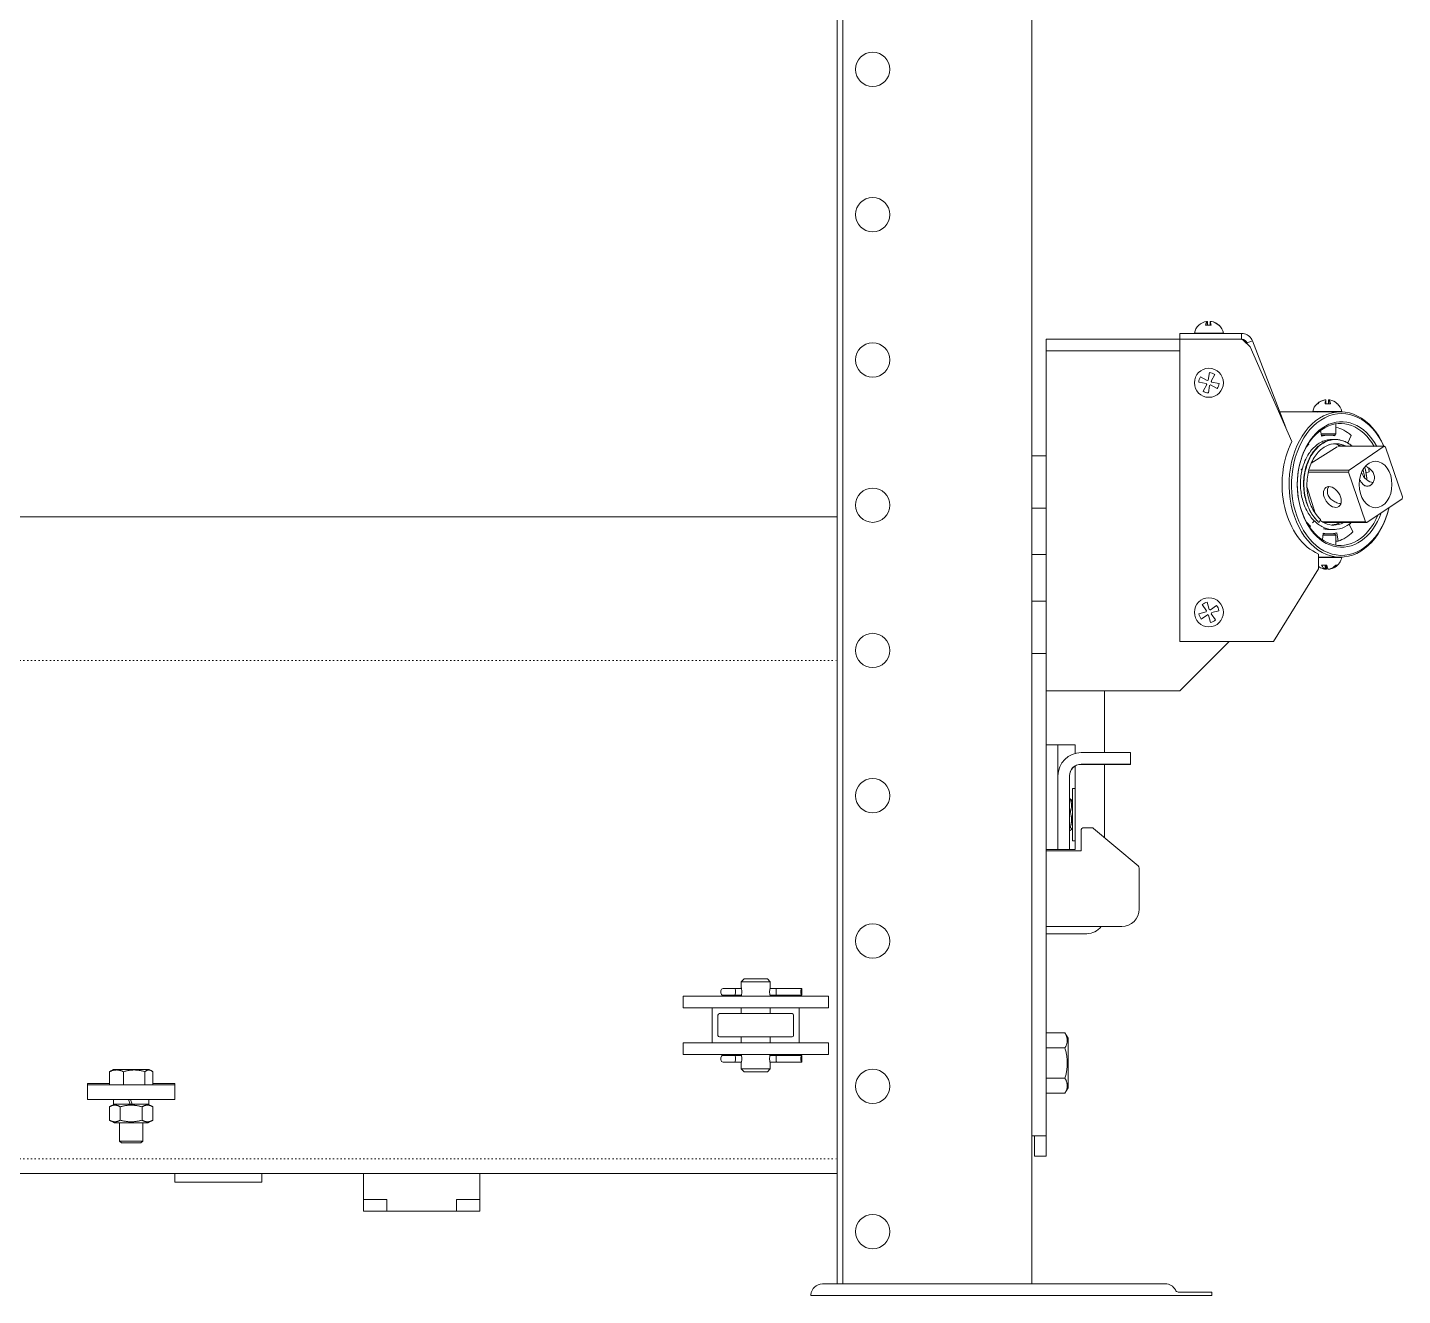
# Model space of a CAD drawing. Header units: millimetres. Extents: x -380 to 34475, y -4 to 3612.
# Drawn here: x 12581.6 to 13054.9, y -4 to 432.4 of the extents above; entities that cross this region are included whole.
import ezdxf

# ---------------------------------------------------------------- set-up
doc = ezdxf.new("R2010")
doc.units = ezdxf.units.MM
doc.header["$LTSCALE"] = 0.5
doc.linetypes.add('ACAD_ISO07W100', pattern=[0.12, 0, -0.12])
doc.layers.add('Видимый контур (ГОСТ)', color=7, linetype='Continuous', lineweight=0)

# ---------------------------------------------------------------- blocks, each defined once
blk = doc.blocks.new('*U34')
at = {"layer": 'Видимый контур (ГОСТ)'}
blk.add_line((735, 0), (735, 2000), dxfattribs=at)
blk.add_lwpolyline([(800, 0), (733, 0), (733, 2000), (800, 2000)], close=True, dxfattribs=at)
for centre in [(745.25, 418), (745.25, 368), (745.25, 318), (745.25, 268), (745.25, 218), (745.25, 168), (745.25, 118), (745.25, 68), (745.25, 18)]:
    blk.add_circle(centre, 5.9, dxfattribs=at)
blk = doc.blocks.new('*U57')
at = {"layer": 'Видимый контур (ГОСТ)'}
for p, q in [((743, 0), (743, 0.23)), ((743, 0), (881, 0)), ((865, 4), (747, 4)), ((869.46, 1.2), (881.01, 1.2)), ((881.01, 0), (881.01, 1.2))]:
    blk.add_line(p, q, dxfattribs=at)
for centre, radius, start, end in [((747, 0), 4, 90, 176.6954), ((865, 0), 4, 29.3043, 90), ((869.46, 2.2), 1, 193.8724, 270)]:
    blk.add_arc(centre, radius, start, end, dxfattribs=at)
blk = doc.blocks.new('*U45')
at = {"layer": 'Видимый контур (ГОСТ)'}
for p, q in [((872.25, 284.13), (851, 284.13)), ((851, 282.13), (851, 284.13)), ((856, 284.24), (866, 284.24)), ((856, 284.24), (856, 284.13)), ((857.5, 286.94), (857.57, 286.94)), ((859.8, 286.94), (861.72, 286.94)), ((860.43, 288.24), (860.15, 288.24)), ((860.43, 288.24), (860.43, 286.94)), ((860.55, 288.24), (860.43, 288.24)), ((860.55, 288.24), (860.55, 286.94)), ((861.77, 288.24), (861.45, 288.24)), ((861.45, 288.24), (861.45, 286.94)), ((861.85, 288.24), (861.77, 288.24)), ((861.85, 288.24), (861.85, 288.23)), ((864.29, 286.94), (864.5, 286.94)), ((866, 284.24), (866, 284.13)), ((872.25, 282.13), (872.25, 284.13)), ((805, 282.13), (813, 282.13)), ((805, 282.13), (805, 278.13)), ((813, 282.13), (851, 282.13)), ((851, 282.13), (872.34, 282.13)), ((851, 178.13), (851, 282.13)), ((874.38, 280.95), (874.12, 280.85)), ((874.12, 280.85), (874.28, 280.43)), ((875.99, 281.57), (874.38, 280.95)), ((875.17, 279.48), (889.58, 246.87)), ((887.45, 251.69), (875.99, 281.57)), ((805, 161.13), (805, 278.13)), ((813, 278.13), (805, 278.13)), ((813, 278.13), (805, 278.13)), ((813, 278.13), (851, 278.13)), ((813, 278.13), (851, 278.13)), ((860.78, 268.07), (861.19, 270.63)), ((863.01, 270), (861.75, 267.73)), ((860.06, 266.92), (857.51, 267.33)), ((858.13, 269.14), (860.4, 267.88)), ((858.99, 264.27), (860.25, 266.53)), ((861.22, 266.2), (860.81, 263.64)), ((863.87, 265.12), (861.6, 266.38)), ((861.94, 267.35), (864.49, 266.94)), ((900.9, 261.24), (900.9, 261.23)), ((900.96, 261.24), (900.9, 261.24)), ((901.28, 261.24), (900.96, 261.24)), ((901.28, 261.24), (901.28, 259.94)), ((902.3, 261.24), (902.2, 261.24)), ((902.2, 261.24), (902.2, 259.94)), ((902.59, 261.24), (902.3, 261.24)), ((902.3, 261.24), (902.3, 259.94)), ((896.74, 257.13), (885.36, 257.13)), ((896.74, 257.24), (906.74, 257.24)), ((896.74, 257.24), (896.74, 257.13)), ((896.74, 257.13), (905.28, 257.13)), ((898.24, 259.94), (898.44, 259.94)), ((900.99, 259.94), (902.9, 259.94)), ((905.16, 259.94), (905.24, 259.94)), ((906.27, 257.13), (905.28, 257.13)), ((906.27, 257.13), (906.74, 257.13)), ((906.74, 257.24), (906.74, 257.13)), ((904.74, 253.02), (904.74, 249.53)), ((895.4, 245.98), (895.27, 246.23)), ((899.44, 250.78), (899.77, 248.73)), ((899.64, 249.53), (904.74, 249.53)), ((904.34, 249.13), (899.7, 249.13)), ((904.34, 249.13), (904.74, 249.53)), ((904.36, 248.9), (904.4, 249.18)), ((909.97, 249), (908.83, 246.47)), ((800, 242), (805, 242)), ((895.1, 245.98), (895.4, 245.98)), ((896.23, 239.48), (905.12, 245.08)), ((905.38, 245.26), (921.36, 245.26)), ((905.4, 245.26), (905.97, 245.61)), ((906.08, 245.57), (906.18, 245.26)), ((921.36, 245.26), (909.25, 237.05)), ((921.36, 245.26), (921.83, 245.02)), ((927.64, 227.89), (921.83, 245.02)), ((892.8, 237.33), (893.15, 237.54)), ((892.97, 236.79), (892.8, 237.33)), ((893.03, 237.05), (892.89, 237.05)), ((909.25, 237.05), (895.38, 237.05)), ((909.08, 236.38), (909.25, 237.05)), ((895.22, 236.38), (909.08, 236.38)), ((909.08, 236.38), (914.89, 219.24)), ((916.18, 236.47), (915.07, 236.12)), ((897.54, 222.28), (894.77, 231.09)), ((915.36, 219.01), (927.47, 227.22)), ((927.64, 227.89), (927.47, 227.22)), ((800, 224), (805, 224)), ((75, 221), (733, 221)), ((895.42, 217.79), (895.92, 217.79)), ((895.72, 217.35), (895.92, 217.79)), ((899.43, 220.1), (898.96, 219.02)), ((914.89, 219.24), (900.12, 219.24)), ((900.54, 219.01), (915.36, 219.01)), ((909.35, 218.29), (910.58, 215.85)), ((915.36, 219.01), (914.89, 219.24)), ((900.38, 215.37), (900.11, 213.03)), ((904.74, 214.73), (900.31, 214.73)), ((900.36, 215.13), (904.34, 215.13)), ((904.34, 215.13), (904.74, 214.73)), ((904.74, 211.24), (904.74, 214.73)), ((905.44, 212.61), (904.98, 215.54)), ((904.74, 212.61), (905.44, 212.61)), ((805, 208), (800, 208)), ((898.75, 208.2), (898.75, 203.13)), ((905.28, 207.13), (898.75, 207.13)), ((906.74, 207.03), (898.75, 207.03)), ((901.63, 204.32), (899.8, 204.32)), ((901.01, 203.02), (901.01, 204.32)), ((901.12, 203.02), (901.12, 204.32)), ((901.51, 203.02), (901.51, 204.32)), ((905.24, 204.32), (904.66, 204.32)), ((906.27, 207.13), (905.28, 207.13)), ((906.74, 207.13), (906.27, 207.13)), ((906.74, 207.03), (906.74, 207.13)), ((898.75, 203.13), (883.19, 178.13)), ((900.81, 203.02), (901.01, 203.02)), ((901.12, 203.02), (901.51, 203.02)), ((901.98, 203.02), (902.36, 203.02)), ((902.48, 203.02), (902.48, 203.05)), ((902.48, 203.02), (902.67, 203.02)), ((902.67, 203.02), (902.67, 203.1)), ((800, 192), (805, 192)), ((860.19, 188.65), (858.7, 190.77)), ((860.44, 191.59), (861.12, 189.08)), ((861.52, 188.94), (863.64, 190.43)), ((857.55, 187.57), (860.05, 188.25)), ((860.48, 187.32), (858.36, 185.83)), ((861.56, 184.68), (860.88, 187.18)), ((861.81, 187.61), (863.3, 185.49)), ((864.45, 188.69), (861.95, 188.02)), ((868, 178.13), (851, 161.13)), ((872.34, 178.13), (851, 178.13)), ((872.34, 178.13), (875.17, 178.13)), ((883.19, 178.13), (875.17, 178.13)), ((800, 174), (805, 174)), ((805, 161.13), (805, 14)), ((805, 161.13), (813, 161.13)), ((851, 161.13), (813, 161.13)), ((825, 161.13), (825, 139.86)), ((813, 142.5), (805, 142.5)), ((809, 142.5), (809, 131.86)), ((813, 142.5), (815, 142.5)), ((815, 142.5), (815, 139.61)), ((834, 139.86), (817, 139.86)), ((834, 135.8), (834, 139.86)), ((815, 135.26), (815, 106.5)), ((834, 135.86), (817, 135.86)), ((834, 135.8), (817, 135.8)), ((825, 135.8), (825, 110.64)), ((809, 131.86), (809, 109.86)), ((813, 131.86), (813, 109.86)), ((813.26, 123.91), (813, 123.91)), ((814, 123), (813.67, 123.57)), ((814, 109.5), (814, 127.5)), ((815, 127.5), (814, 127.5)), ((813.26, 119.46), (813, 119.46)), ((813.26, 114.05), (813, 114.05)), ((814, 114), (813.67, 113.43)), ((818, 114), (820.64, 114)), ((821.28, 113.77), (836.64, 100.87)), ((809, 106.85), (809, 109.86)), ((813.26, 113.09), (813, 113.09)), ((813, 109.86), (813, 106.85)), ((815, 109.5), (814, 109.5)), ((817, 106), (817, 113)), ((805, 106.5), (813, 106.5)), ((805, 106), (817, 106)), ((809, 106.85), (809, 106.72)), ((809, 106.72), (809, 106.5)), ((813, 106.85), (813, 106.5)), ((815, 106.5), (813, 106.5)), ((813, 106.5), (813, 106.5)), ((837, 100.11), (837, 86)), ((831, 80), (805, 80)), ((805, 77.5), (813, 77.5)), ((819, 77.5), (813, 77.5)), ((701, 62), (700, 61)), ((701, 62), (709, 62)), ((709, 62), (710, 61)), ((693, 57.16), (693, 57.85)), ((693.81, 58.65), (696.01, 58.65)), ((697.8, 58.65), (696.01, 58.65)), ((700.09, 58.65), (697.8, 58.65)), ((698, 57.16), (698, 57.85)), ((710, 61), (700, 61)), ((700, 59), (700, 61)), ((712.15, 58.65), (709.91, 58.65)), ((710, 59), (710, 61)), ((712, 57.16), (712, 57.85)), ((720.79, 58.65), (712.15, 58.65)), ((720.5, 57.16), (720.5, 57.85)), ((720.88, 58.65), (720.79, 58.65)), ((720.88, 56.35), (720.88, 58.65)), ((680, 56), (680, 52)), ((730, 56), (680, 56)), ((696.01, 56.35), (693.81, 56.35)), ((696.01, 56.35), (697.8, 56.35)), ((697.8, 56.35), (700.09, 56.35)), ((709.91, 56.35), (712.15, 56.35)), ((712.15, 56.35), (720.79, 56.35)), ((720.79, 56.35), (720.88, 56.35)), ((730, 56), (730, 52)), ((730, 52), (680, 52)), ((690, 40), (690, 52)), ((692, 42.5), (692, 49.5)), ((692.5, 50), (717.5, 50)), ((700, 50), (700, 52)), ((710, 50), (710, 52)), ((718, 42.5), (718, 49.5)), ((720, 52), (720, 40)), ((811.44, 43.39), (805, 43.39)), ((812.5, 41.55), (811.44, 43.39)), ((680, 40), (680, 36)), ((730, 40), (680, 40)), ((717.5, 42), (692.5, 42)), ((700, 40), (700, 42)), ((710, 40), (710, 42)), ((730, 40), (730, 36)), ((811.44, 38.2), (805, 38.2)), ((812.5, 41.55), (812.5, 24.45)), ((730, 36), (680, 36)), ((693, 34.16), (693, 34.85)), ((693.81, 35.65), (696.01, 35.65)), ((696.01, 33.35), (693.81, 33.35)), ((697.8, 35.65), (696.01, 35.65)), ((696.01, 33.35), (697.8, 33.35)), ((700.09, 35.65), (697.8, 35.65)), ((697.8, 33.35), (700.09, 33.35)), ((698, 34.16), (698, 34.85)), ((712.15, 35.65), (709.91, 35.65)), ((709.91, 33.35), (712.15, 33.35)), ((712, 34.16), (712, 34.85)), ((720.79, 35.65), (712.15, 35.65)), ((712.15, 33.35), (720.79, 33.35)), ((720.5, 34.16), (720.5, 34.85)), ((720.88, 35.65), (720.79, 35.65)), ((720.79, 33.35), (720.88, 33.35)), ((720.88, 33.35), (720.88, 35.65)), ((482.59, 30.03), (482.59, 25.5)), ((483.83, 30.8), (483.05, 30.35)), ((483.83, 30.8), (496.18, 30.8)), ((487.35, 30.03), (487.35, 25.5)), ((494.75, 30.03), (494.75, 25.5)), ((496.18, 30.8), (496.95, 30.35)), ((497.41, 30.03), (497.41, 25.5)), ((700, 31), (700, 33)), ((700, 31), (710, 31)), ((701, 30), (700, 31)), ((709, 30), (701, 30)), ((709, 30), (710, 31)), ((710, 31), (710, 33)), ((475, 26), (482.59, 26)), ((475, 25.5), (475, 26)), ((475, 25.5), (481, 25.5)), ((475, 25.5), (475, 20.5)), ((499, 25.5), (481, 25.5)), ((497.41, 26), (505, 26)), ((499, 25.5), (505, 25.5)), ((505, 26), (505, 25.5)), ((505, 20.5), (505, 25.5)), ((811.44, 27.8), (805, 27.8)), ((812.5, 24.45), (811.44, 22.61)), ((481, 20.5), (475, 20.5)), ((481, 20.5), (499, 20.5)), ((483.9, 18.9), (483.9, 20.5)), ((489.1, 20.5), (489.68, 18.9)), ((490.32, 18.9), (489.74, 20.5)), ((496.1, 18.9), (496.1, 20.5)), ((505, 20.5), (499, 20.5)), ((811.44, 22.61), (805, 22.61)), ((484.15, 18.9), (482.49, 17.94)), ((482.49, 13.36), (482.49, 17.94)), ((483.9, 18.9), (489.68, 18.9)), ((486.25, 13.36), (486.25, 17.94)), ((490.32, 18.9), (489.68, 18.9)), ((490.32, 18.9), (496.1, 18.9)), ((493.75, 13.36), (493.75, 17.94)), ((495.85, 18.9), (497.51, 17.94)), ((497.51, 13.36), (497.51, 17.94)), ((484.15, 12.4), (482.49, 13.36)), ((484.15, 12.4), (495.85, 12.4)), ((486, 12.4), (486, 6.17)), ((494, 12.4), (494, 6.17)), ((495.85, 12.4), (497.51, 13.36)), ((805, 14), (805, 8)), ((486, 6.17), (494, 6.17)), ((486.67, 5.5), (486, 6.17)), ((493.33, 5.5), (486.67, 5.5)), ((493.33, 5.5), (494, 6.17)), ((800, 8), (805, 8)), ((801, 4), (801, 8)), ((805, 4), (805, 8)), ((801, 1), (801, 4)), ((801, 1), (805, 1)), ((805, 4), (805, 1)), ((733, -5), (67, -5)), ((505, -8), (505, -5)), ((505, -8), (507, -8)), ((533, -8), (507, -8)), ((535, -8), (533, -8)), ((535, -5), (535, -8)), ((570, -5), (570, -14)), ((610, -5), (610, -14)), ((578, -14), (570, -14)), ((570, -14), (578, -14)), ((570, -14), (570, -18)), ((578, -14), (578, -18)), ((578, -18), (578, -14)), ((610, -14), (602, -14)), ((602, -14), (602, -18)), ((602, -14), (602, -18)), ((602, -14), (610, -14)), ((610, -14), (610, -18)), ((570, -18), (578, -18)), ((602, -18), (578, -18)), ((602, -18), (610, -18))]:
    blk.add_line(p, q, dxfattribs=at)
at = {"layer": 'Видимый контур (ГОСТ)', "linetype": 'ACAD_ISO07W100', "ltscale": 20}
for p, q in [((67, 171.5), (733, 171.5)), ((67, 0), (733, 0))]:
    blk.add_line(p, q, dxfattribs=at)
at = {"layer": 'Видимый контур (ГОСТ)'}
for centre in [(861, 267.13), (861, 188.13)]:
    blk.add_circle(centre, 5, dxfattribs=at)
for centre, radius, start, end in [((861, 283.23), 5.1, 133.3359, 168.6351), ((861, 283.23), 5.1, 11.3649, 46.6641), ((861, 267.13), 3.5, 54.9962, 86.8351), ((861, 267.13), 3.5, 144.9962, 176.8351), ((861, 267.13), 0.96, 193.0015, 218.8298), ((861, 267.13), 0.96, 103.0015, 128.8298), ((861, 267.13), 0.96, 283.0015, 308.8298), ((861, 267.13), 0.96, 13.0015, 38.8298), ((861, 267.13), 3.5, 324.9962, 356.8351), ((861, 267.13), 3.5, 234.9962, 266.8351), ((901.74, 256.23), 5.1, 133.3359, 168.6351), ((898.34, 256.73), 0.4, 48.8938, 90), ((901.74, 256.23), 5.1, 11.3649, 46.6641), ((901.74, 208.03), 5.1, 234.0446, 238.2), ((901.74, 208.03), 5.1, 301.8, 348.6351), ((861, 188.13), 3.5, 99.2314, 131.0703), ((861, 188.13), 3.5, 9.2314, 41.0703), ((861, 188.13), 3.5, 189.2314, 221.0703), ((861, 188.13), 0.96, 147.2367, 173.065), ((861, 188.13), 0.96, 237.2367, 263.065), ((861, 188.13), 0.96, 57.2367, 83.065), ((861, 188.13), 3.5, 279.2314, 311.0703), ((861, 188.13), 0.96, 327.2367, 353.065), ((818, 113), 1, 90, 180), ((820.64, 113), 1, 50, 90), ((836, 100.11), 1, 0, 50), ((831, 86), 6, 270, 0), ((819, 83.5), 6, 270, 324.3147), ((693.81, 57.85), 0.805, 90, 180), ((693.81, 57.16), 0.805, 180, 270), ((692.5, 49.5), 0.5, 90, 180), ((717.5, 49.5), 0.5, 0, 90), ((692.5, 42.5), 0.5, 180, 270), ((717.5, 42.5), 0.5, 270, 0), ((693.81, 34.85), 0.805, 90, 180), ((693.81, 34.16), 0.805, 180, 270)]:
    blk.add_arc(centre, radius, start, end, dxfattribs=at)
for centre, major_axis, ratio, start_param, end_param in [((861.04, 283.23), (0, 5.09), 0.994753, 0.175765, 0.753686), ((860.65, 283.23), (0, 5.09), 0.244086, 0.175765, 0.753686), ((861.36, 283.23), (0, 5.09), 0.102309, 5.529499, 6.10742), ((860.91, 283.23), (0, 5.09), 0.969753, 5.529499, 6.10742), ((860.96, 283.23), (0, 5.09), 0.994753, 5.529499, 6.10742), ((901.78, 256.23), (0, 5.09), 0.993423, 0.175765, 0.753686), ((901.83, 256.23), (0, 5.09), 0.972673, 0.175765, 0.753686), ((901.38, 256.23), (0, 5.09), 0.114498, 0.175765, 0.753686), ((902.09, 256.23), (0, 5.09), 0.232178, 5.529499, 6.10742), ((901.7, 256.23), (0, 5.09), 0.993423, 5.529499, 6.10742), ((906.27, 232.13), (0, 25), 0.707107, 5.265017, 10.673198), ((906.69, 232.13), (0, -24.4), 0.707107, 2.138662, 7.522549), ((906.69, 232.13), (0, 21.6), 0.707107, 5.365365, 10.526614), ((906.27, 232.13), (0, -21), 0.707107, 2.245815, 7.325197), ((902.37, 232.13), (0, 20), 0.707107, 5.716331, 6.114793), ((903.86, 232.13), (0, -25), 0.707107, 4.082007, 5.989591), ((902.37, 232.13), (0, 17), 0.707107, 6.117001, 6.501729), ((902.37, 232.13), (0, -17), 0.707107, 2.546017, 2.574739), ((902.37, 232.13), (0, 17), 0.707107, 0.619214, 0.706822), ((902.37, 232.13), (0, -20), 0.707107, 1.789341, 1.859526), ((916.25, 236.45), (2.24, -3.31), 0.637691, 4.365519, 5.895208), ((902.37, 232.13), (0, 17), 0.707107, 2.434771, 2.574739), ((896.78, 219.59), (0.449, 0.601), 0.493584, 3.786381, 5.125721), ((902.37, 232.13), (0, -17), 0.707107, 0.619214, 0.688894), ((902.37, 232.13), (0, -17), 0.707107, 6.117001, 6.501729), ((902.37, 232.13), (0, -20), 0.707107, 0.218544, 0.619214), ((901.69, 208.03), (0, -5.09), 0.990939, 5.73224, 6.10742), ((901.42, 208.03), (0, -5.09), 0.465132, 5.529499, 6.10742), ((901.39, 208.03), (0, -5.09), 0.134311, 0.175765, 0.550946), ((902.1, 208.03), (0, -5.09), 0.134311, 5.529499, 6.10742), ((901.58, 208.03), (0, -5.09), 0.885241, 0.175765, 0.753686), ((901.79, 208.03), (0, -5.09), 0.990939, 0.175765, 0.753686), ((901.91, 208.03), (0, -5.09), 0.885241, 6.081713, 6.10742), ((817, 131.86), (-8, 0), 0.999994, 4.712389, 6.283185), ((817, 131.86), (-4, 0), 0.999994, 4.712389, 6.283185), ((817, 131.8), (-4, 0), 0.999994, 4.712389, 6.283185), ((697.8, 57.85), (0, -0.805), 0.254269, 1.570796, 3.141593), ((697.8, 57.16), (0, 0.805), 0.254269, 3.141593, 4.712389), ((712.15, 57.85), (0, -0.805), 0.185003, 3.141593, 4.712389), ((712.15, 57.16), (0, 0.805), 0.185003, 1.570796, 3.141593), ((720.79, 57.85), (0, 0.805), 0.357762, 0, 1.570796), ((720.79, 57.16), (0, -0.805), 0.357762, 4.712389, 6.283185), ((697.8, 34.85), (0, -0.805), 0.254269, 1.570796, 3.141593), ((697.8, 34.16), (0, 0.805), 0.254269, 3.141593, 4.712389), ((712.15, 34.85), (0, -0.805), 0.185003, 3.141593, 4.712389), ((712.15, 34.16), (0, 0.805), 0.185003, 1.570796, 3.141593), ((720.79, 34.85), (0, 0.805), 0.357762, 0, 1.570796), ((720.79, 34.16), (0, -0.805), 0.357762, 4.712389, 6.283185)]:
    blk.add_ellipse(centre, major_axis=major_axis, ratio=ratio, start_param=start_param, end_param=end_param, dxfattribs=at)
for centre, major_axis, ratio in [((918.36, 232.13), (0, 8), 0.707107), ((903.5, 227.81), (2.24, -3.31), 0.637691)]:
    blk.add_ellipse(centre, major_axis=major_axis, ratio=ratio, dxfattribs=at)
for points, knots in [([(875.99, 281.57), (875.53, 282.75), (874.49, 283.68), (873.26, 284), (872.93, 284.09), (872.59, 284.13), (872.25, 284.13)], [0, 0, 0, 0, 0.948961, 0.948961, 0.948961, 1.204277, 1.204277, 1.204277, 1.204277]), ([(874.12, 280.85), (873.85, 281.55), (873.15, 282.07), (872.4, 282.13), (872.38, 282.13), (872.36, 282.13), (872.35, 282.13)], [0, 0, 0, 0, 1.128512, 1.128512, 1.128512, 1.156789, 1.156789, 1.156789, 1.156789]), ([(910.01, 219.01), (909.55, 218.62), (909.07, 218.27), (907.47, 217.3), (906.25, 216.86), (904.67, 216.66), (904.31, 216.63), (902.87, 216.63), (901.77, 216.85), (899.59, 217.72), (898.5, 218.43), (896.54, 220.26), (895.65, 221.41), (894.18, 224.02), (893.58, 225.51), (892.77, 228.64), (892.54, 230.31), (892.48, 233.62), (892.64, 235.3), (893.33, 238.44), (893.87, 239.96), (895.24, 242.63), (896.09, 243.83), (898.02, 245.75), (899.11, 246.5), (901.28, 247.41), (902.35, 247.63), (903.6, 247.63), (903.78, 247.63), (903.95, 247.61)], [2.271985, 2.271985, 2.271985, 2.271985, 2.489378, 2.489378, 2.981172, 2.981172, 3.124724, 3.124724, 3.559524, 3.559524, 4.037093, 4.037093, 4.524393, 4.524393, 5.019825, 5.019825, 5.516401, 5.516401, 6.012161, 6.012161, 6.507875, 6.507875, 7.004413, 7.004413, 7.499984, 7.499984, 7.93827, 7.93827, 8.011411, 8.011411, 8.011411, 8.011411]), ([(898.18, 219.75), (897.19, 220.77), (896.32, 222.01), (894.93, 224.77), (894.4, 226.3), (893.71, 229.48), (893.55, 231.17), (893.62, 234.47), (893.85, 236.13), (894.66, 239.22), (895.25, 240.69), (896.73, 243.25), (897.63, 244.38), (899.64, 246.15), (900.76, 246.82), (902.76, 247.49), (903.63, 247.63), (905.65, 247.63), (906.83, 247.37), (908.35, 246.67), (908.78, 246.43), (909.39, 246.02), (909.6, 245.88), (909.9, 245.64), (910, 245.56), (910.15, 245.44), (910.2, 245.39), (910.29, 245.32), (910.32, 245.29), (910.36, 245.26)], [0, 0, 0, 0, 0.502396, 0.502396, 0.997862, 0.997862, 1.494337, 1.494337, 1.990004, 1.990004, 2.485828, 2.485828, 2.98246, 2.98246, 3.477253, 3.477253, 3.831703, 3.831703, 4.308627, 4.308627, 4.497067, 4.497067, 4.593121, 4.593121, 4.641563, 4.641563, 4.665925, 4.665925, 4.683843, 4.683843, 4.683843, 4.683843]), ([(908.25, 245.26), (907.19, 245.82), (906.07, 246.13), (903.64, 246.21), (902.35, 245.89), (899.93, 244.58), (898.82, 243.6), (896.93, 241.09), (896.17, 239.58), (895.1, 236.24), (894.8, 234.43), (894.7, 230.75), (894.91, 228.91), (895.82, 225.44), (896.52, 223.84), (898.01, 221.56), (898.69, 220.76), (899.43, 220.1)], [-4.358118, -4.358118, -4.358118, -4.358118, -3.876571, -3.876571, -3.327017, -3.327017, -2.777295, -2.777295, -2.226915, -2.226915, -1.675217, -1.675217, -1.121297, -1.121297, -0.563755, -0.563755, -0.189302, -0.189302, -0.189302, -0.189302]), ([(895.73, 241.13), (896.38, 242.43), (897.18, 243.58), (899.23, 245.74), (900.52, 246.62), (903.28, 247.61), (904.71, 247.73), (907.53, 247.16), (908.88, 246.49), (910.19, 245.4), (910.28, 245.33), (910.36, 245.26)], [-9.589381, -9.589381, -9.589381, -9.589381, -9.322064, -9.322064, -8.986937, -8.986937, -8.651769, -8.651769, -8.316676, -8.316676, -8.293506, -8.293506, -8.293506, -8.293506]), ([(907.79, 245.26), (907.02, 245.67), (906.23, 245.95), (904.39, 246.22), (903.33, 246.11), (902.31, 245.76)], [9.1052614, 9.1052614, 9.1052614, 9.1052614, 9.471957, 9.471957, 9.9474024, 9.9474024, 9.9474024, 9.9474024]), ([(906.71, 245.26), (906.31, 245.48), (905.9, 245.66), (904.98, 245.96), (904.47, 246.07), (903.96, 246.11)], [0.2621521, 0.2621521, 0.2621521, 0.2621521, 0.4564263, 0.4564263, 0.6897382, 0.6897382, 0.6897382, 0.6897382]), ([(898.96, 219.02), (898.55, 219.37), (898.15, 219.76), (897.01, 221.05), (896.33, 222.06), (894.93, 224.8), (894.34, 226.63), (893.68, 230.51), (893.62, 232.52), (894.04, 236.48), (894.53, 238.39), (895.4, 240.46), (895.56, 240.8), (895.73, 241.13)], [-11.001278, -11.001278, -11.001278, -11.001278, -10.887911, -10.887911, -10.656556, -10.656556, -10.32463, -10.32463, -9.991248, -9.991248, -9.656932, -9.656932, -9.589381, -9.589381, -9.589381, -9.589381]), ([(914.61, 238.12), (914.8, 237.46), (914.95, 236.78), (915.21, 235.3), (915.31, 234.5), (915.36, 233.7)], [-7.7647097, -7.7647097, -7.7647097, -7.7647097, -7.6453957, -7.6453957, -7.5106308, -7.5106308, -7.5106308, -7.5106308]), ([(914.61, 238.12), (914.96, 236.88), (915.2, 235.57), (915.34, 234.07), (915.35, 233.88), (915.36, 233.7)], [0.1053846, 0.1053846, 0.1053846, 0.1053846, 0.5053615, 0.5053615, 0.5609328, 0.5609328, 0.5609328, 0.5609328]), ([(915.52, 231.52), (915.88, 231.52), (916.27, 231.64), (916.97, 232.1), (917.29, 232.44), (917.74, 233.19), (917.9, 233.65), (918.02, 234.62), (917.96, 235.13), (917.65, 236.05), (917.38, 236.51), (916.66, 237.32), (916.22, 237.66), (915.48, 238.09), (915.15, 238.25), (914.82, 238.37)], [0, 0, 0, 0, 0.153966, 0.153966, 0.307932, 0.307932, 0.461479, 0.461479, 0.615025, 0.615025, 0.768571, 0.768571, 0.922118, 0.922118, 1.027424, 1.027424, 1.027424, 1.027424]), ([(912.85, 233.92), (913.05, 233.51), (913.28, 233.13), (913.78, 232.44), (914.1, 232.1), (914.78, 231.64), (915.15, 231.52), (915.52, 231.52)], [2.020972, 2.020972, 2.020972, 2.020972, 2.1521674, 2.1521674, 2.3061335, 2.3061335, 2.4600995, 2.4600995, 2.4600995, 2.4600995]), ([(906.46, 225.54), (906.14, 225.56), (905.77, 225.62), (904.91, 225.88), (904.41, 226.09), (903.53, 226.61), (903.09, 226.95), (902.37, 227.75), (902.1, 228.21), (901.79, 229.14), (901.73, 229.65), (901.84, 230.6), (902, 231.05), (902.22, 231.42)], [0.0290931, 0.0290931, 0.0290931, 0.0290931, 0.1539661, 0.1539661, 0.3079322, 0.3079322, 0.4614785, 0.4614785, 0.6150249, 0.6150249, 0.7685712, 0.7685712, 0.917805, 0.917805, 0.917805, 0.917805]), ([(899.3, 219.8), (899.37, 219.75), (899.44, 219.7), (900.43, 218.98), (901.43, 218.52), (903.47, 218.07), (904.54, 218.08), (906.18, 218.47), (906.79, 218.7), (907.37, 219.01)], [4.491452, 4.491452, 4.491452, 4.491452, 4.525239, 4.525239, 4.971691, 4.971691, 5.430523, 5.430523, 5.701113, 5.701113, 5.701113, 5.701113]), ([(903.27, 218.17), (903.34, 218.17), (903.41, 218.18), (904.36, 218.3), (905.25, 218.58), (906.09, 219.01)], [0.8806057, 0.8806057, 0.8806057, 0.8806057, 0.9115994, 0.9115994, 1.2861023, 1.2861023, 1.2861023, 1.2861023]), ([(903.26, 216.66), (903.19, 216.66), (903.11, 216.65), (902.88, 216.64), (902.71, 216.63), (902.05, 216.63), (901.56, 216.67), (900.87, 216.79), (900.67, 216.83), (900.47, 216.88)], [1.4658942, 1.4658942, 1.4658942, 1.4658942, 1.4949659, 1.4949659, 1.5590875, 1.5590875, 1.7518072, 1.7518072, 1.8300089, 1.8300089, 1.8300089, 1.8300089]), ([(700, 59), (700, 59), (700.01, 58.96), (700.05, 58.81), (700.09, 58.69), (700.14, 58.43), (700.17, 58.26), (700.22, 57.89), (700.23, 57.69), (700.23, 57.5), (700.23, 57.31), (700.22, 57.11), (700.17, 56.74), (700.14, 56.57), (700.09, 56.31), (700.05, 56.19), (700.01, 56.04), (700, 56), (700, 56)], [0.6825974, 0.6825974, 0.6825974, 0.6825974, 0.739472, 0.739472, 0.7963466, 0.7963466, 0.8532382, 0.8532382, 0.9101298, 0.9101298, 0.9101298, 0.9670214, 0.9670214, 1.023913, 1.023913, 1.0807876, 1.0807876, 1.1376623, 1.1376623, 1.1376623, 1.1376623]), ([(710, 56), (710, 56), (709.99, 56.04), (709.95, 56.19), (709.91, 56.31), (709.86, 56.57), (709.83, 56.74), (709.78, 57.11), (709.77, 57.31), (709.77, 57.5), (709.77, 57.69), (709.78, 57.89), (709.83, 58.26), (709.86, 58.43), (709.91, 58.69), (709.95, 58.81), (709.99, 58.96), (710, 59), (710, 59)], [0.6825974, 0.6825974, 0.6825974, 0.6825974, 0.739472, 0.739472, 0.7963466, 0.7963466, 0.8532382, 0.8532382, 0.9101298, 0.9101298, 0.9101298, 0.9670214, 0.9670214, 1.023913, 1.023913, 1.0807876, 1.0807876, 1.1376623, 1.1376623, 1.1376623, 1.1376623]), ([(700, 36), (700, 36), (700.01, 35.96), (700.05, 35.81), (700.09, 35.69), (700.14, 35.43), (700.17, 35.26), (700.22, 34.89), (700.23, 34.69), (700.23, 34.5), (700.23, 34.31), (700.22, 34.11), (700.17, 33.74), (700.14, 33.57), (700.09, 33.31), (700.05, 33.19), (700.01, 33.04), (700, 33), (700, 33)], [0.6825974, 0.6825974, 0.6825974, 0.6825974, 0.739472, 0.739472, 0.7963466, 0.7963466, 0.8532382, 0.8532382, 0.9101298, 0.9101298, 0.9101298, 0.9670214, 0.9670214, 1.023913, 1.023913, 1.0807876, 1.0807876, 1.1376623, 1.1376623, 1.1376623, 1.1376623]), ([(710, 33), (710, 33), (709.99, 33.04), (709.95, 33.19), (709.91, 33.31), (709.86, 33.57), (709.83, 33.74), (709.78, 34.11), (709.77, 34.31), (709.77, 34.5), (709.77, 34.69), (709.78, 34.89), (709.83, 35.26), (709.86, 35.43), (709.91, 35.69), (709.95, 35.81), (709.99, 35.96), (710, 36), (710, 36)], [0.6825974, 0.6825974, 0.6825974, 0.6825974, 0.739472, 0.739472, 0.7963466, 0.7963466, 0.8532382, 0.8532382, 0.9101298, 0.9101298, 0.9101298, 0.9670214, 0.9670214, 1.023913, 1.023913, 1.0807876, 1.0807876, 1.1376623, 1.1376623, 1.1376623, 1.1376623])]:
    blk.add_open_spline(points, degree=3, knots=knots, dxfattribs=at)
for points in [[(872.34, 282.13), (873.39, 281.25), (874.43, 280.36), (875.17, 279.48)], [(914.61, 234.41), (914.49, 235.39), (914.29, 236.35), (914.02, 237.27)], [(913.55, 236.11), (913.54, 236.16), (913.53, 236.22), (913.52, 236.27)]]:
    blk.add_open_spline(points, degree=3, dxfattribs=at)
for points, weights in [([(813.26, 123.91), (813.58, 123.73), (813.67, 123.57)], [1, 1.05314254761, 1.06977416389]), ([(813.26, 119.46), (814.1, 121.69), (813.26, 123.91)], [1, 1.15470053838, 1]), ([(813.26, 114.05), (814.1, 116.76), (813.26, 119.46)], [1, 1.15470053838, 1]), ([(813.26, 113.09), (814.1, 113.57), (813.26, 114.05)], [1, 1.15470053838, 1]), ([(811.44, 43.39), (812.94, 40.79), (811.44, 38.2)], [1.16025403784, 1.33974596216, 1.16025403784]), ([(811.44, 38.2), (812.94, 33), (811.44, 27.8)], [1.16025403784, 1.33974596216, 1.16025403784]), ([(482.59, 30.03), (484.97, 31.12), (487.35, 30.03)], [1.16025403784, 1.33974596216, 1.16025403784]), ([(483.05, 30.35), (482.83, 30.23), (482.59, 30.03)], [1.20829486882, 1.18882102384, 1.16025403784]), ([(487.35, 30.03), (491.05, 31.12), (494.75, 30.03)], [1.16025403784, 1.33974596216, 1.16025403784]), ([(494.75, 30.03), (496.08, 31.12), (497.41, 30.03)], [1.16025403784, 1.33974596216, 1.16025403784]), ([(811.44, 27.8), (812.94, 25.21), (811.44, 22.61)], [1.16025403784, 1.33974596216, 1.16025403784]), ([(486.25, 17.94), (484.37, 19.03), (482.49, 17.94)], [1, 1.15470053838, 1]), ([(493.75, 17.94), (490, 19.03), (486.25, 17.94)], [1, 1.15470053838, 1]), ([(497.51, 17.94), (495.63, 19.03), (493.75, 17.94)], [1, 1.15470053838, 1]), ([(482.49, 13.36), (484.37, 12.27), (486.25, 13.36)], [1, 1.15470053838, 1]), ([(486.25, 13.36), (490, 12.27), (493.75, 13.36)], [1, 1.15470053838, 1]), ([(493.75, 13.36), (495.63, 12.27), (497.51, 13.36)], [1, 1.15470053838, 1])]:
    blk.add_rational_spline(points, weights, degree=2, dxfattribs=at)

msp = doc.modelspace()

# ---------------------------------------------------------------- block references
for name, p in [('*U34', (12127.27, 0)), ('*U45', (12127.27, 43)), ('*U57', (12108.27, -4))]:
    msp.add_blockref(name, p)

doc.saveas('drawing.dxf')
